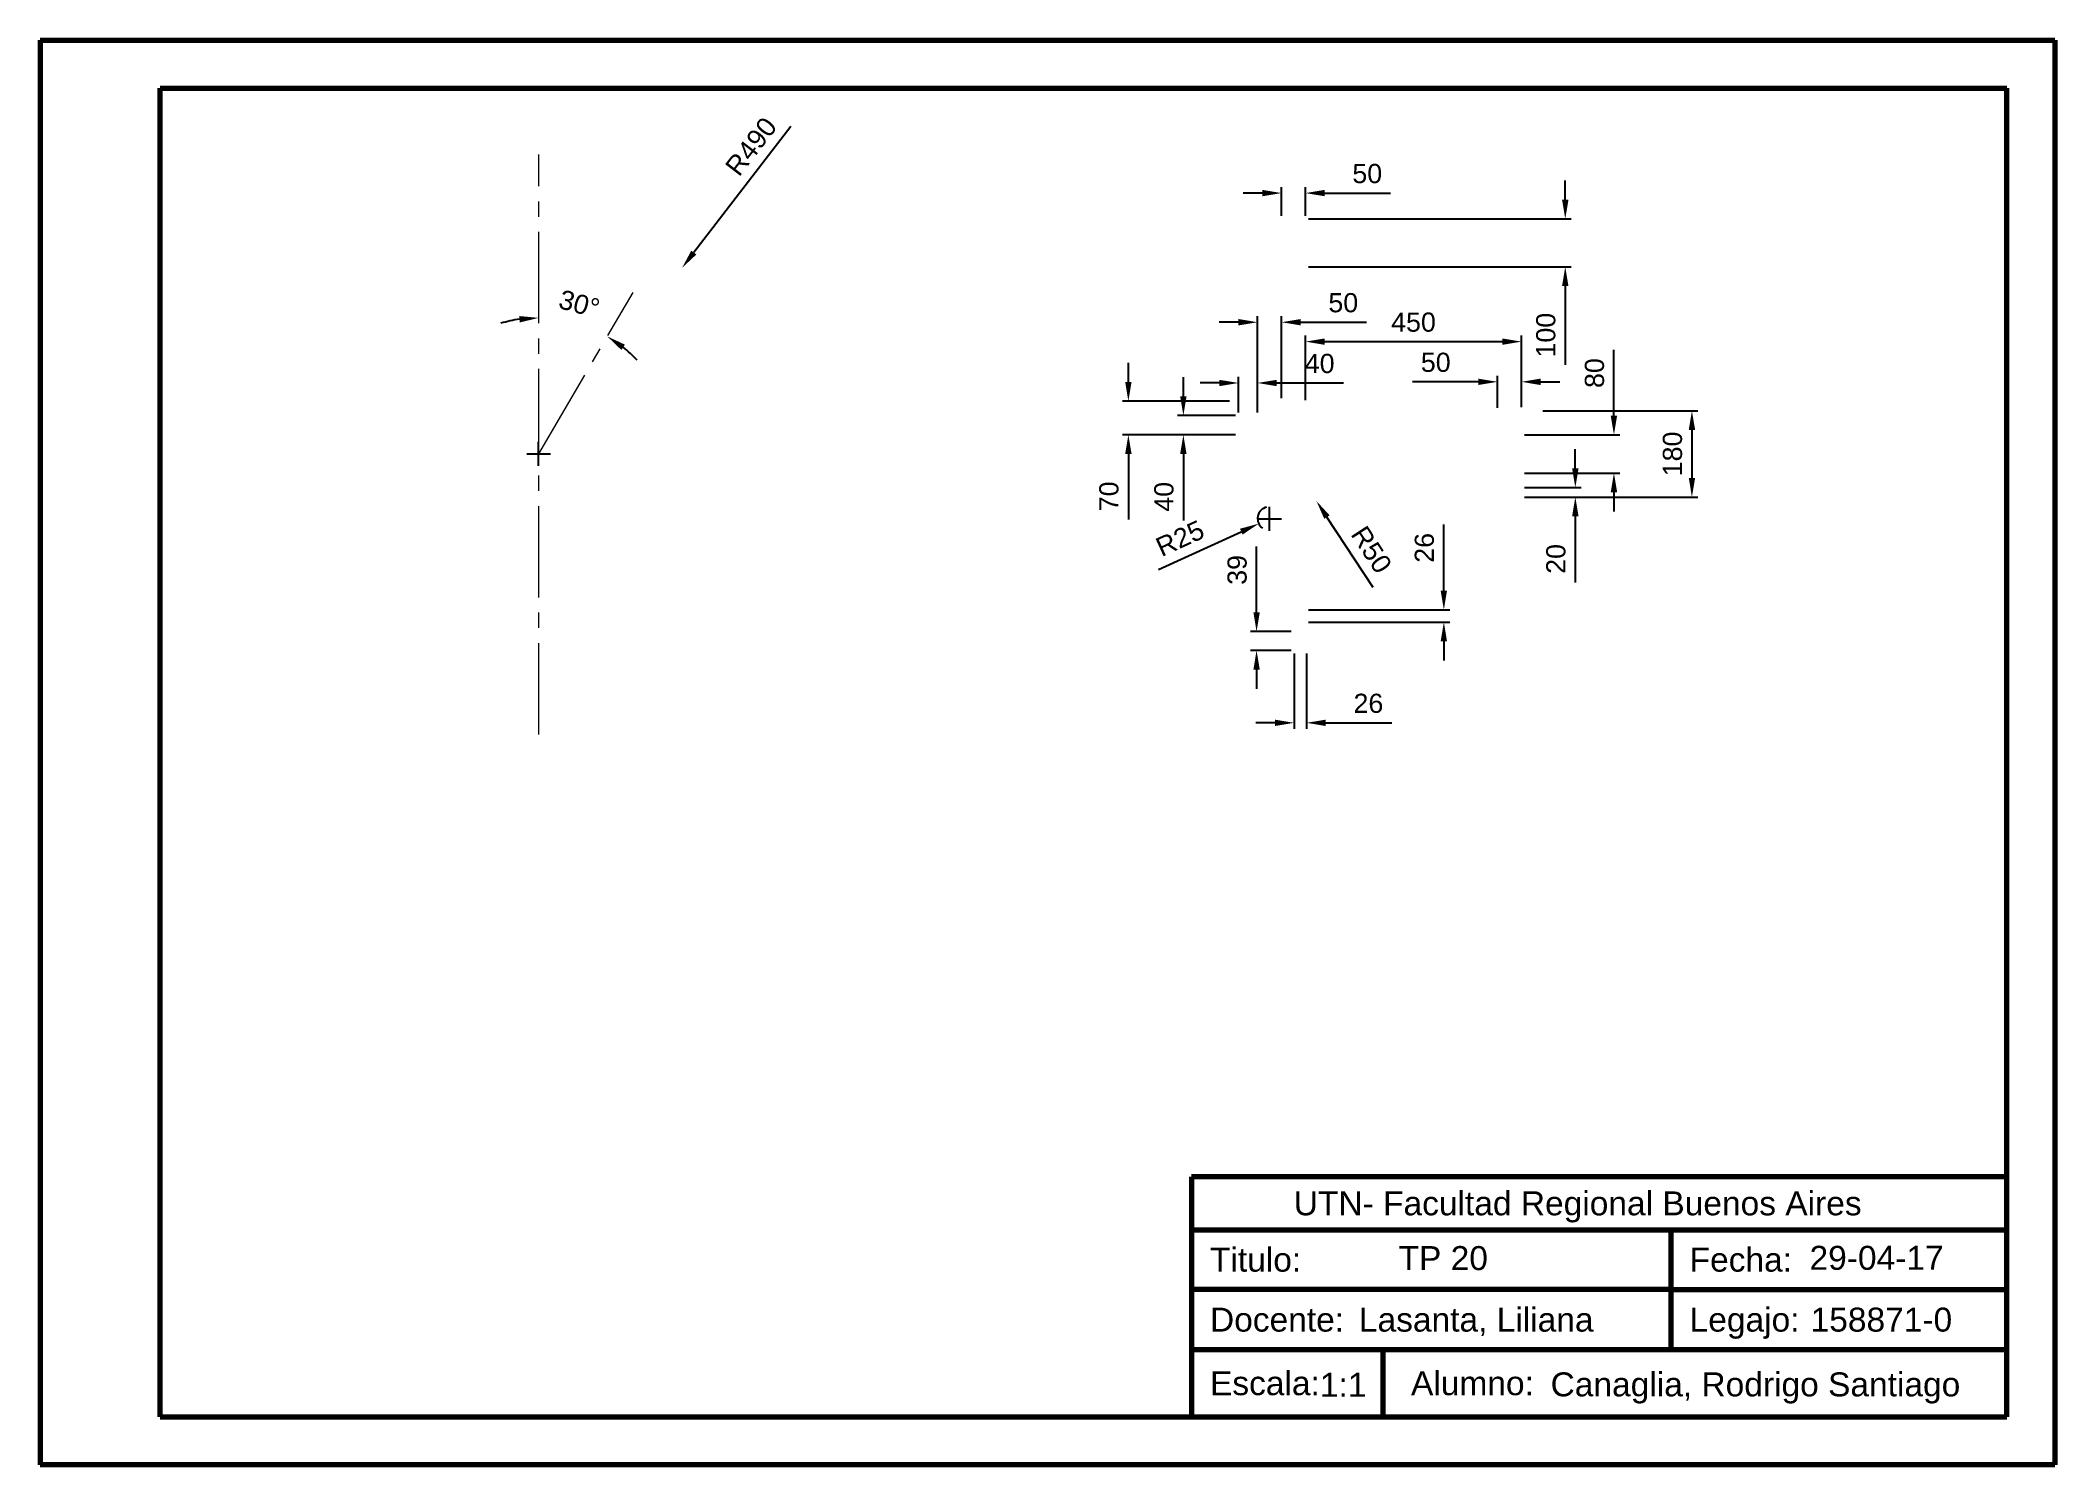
# Paper-space layout 'Presentación2' of a CAD drawing. Header units: millimetres. Extents: x -2 to 418, y 0 to 297.
import ezdxf
from ezdxf.enums import TextEntityAlignment as Align

# ---------------------------------------------------------------- set-up
doc = ezdxf.new("R2010")
doc.units = ezdxf.units.MM
doc.linetypes.add('CENTRO2', pattern=[28.575, 19.05, -3.175, 3.175, -3.175])
for name, color, linetype, lineweight in [('Cotas', 10, 'Continuous', 20), ('Ejes', 170, 'CENTRO2', 20), ('Rotulo', 130, 'Continuous', 80)]:
    doc.layers.add(name, color=color, linetype=linetype, lineweight=lineweight)
doc.styles.get("Standard").update_dxf_attribs({"font": 'arial.ttf'})
doc.dimstyles.new('Copia de ISO-25', dxfattribs={"dimscale": 0, "dimtxt": 4, "dimasz": 4, "dimexe": 1.25, "dimexo": 0.625, "dimgap": 2, "dimtad": 1, "dimtxsty": 'Standard', "dimcen": 2.5, "dimadec": 0, "dimazin": 0, "dimtfac": 1, "dimtofl": 0, "dimtmove": 0, "dimatfit": 3, "dimfxl": 1, "dimarcsym": 0})

# ---------------------------------------------------------------- blocks, each defined once
blk = doc.blocks.new('*D22')
at = {"layer": 'Cotas', "color": 0, "lineweight": -2, "transparency": 16777216}
for p, q in [((301.71, 220.19), (301.71, 226.86)), ((306.71, 220.31), (306.71, 226.86)), ((297.71, 225.61), (283.99, 225.61)), ((310.71, 225.61), (314.71, 225.61))]:
    blk.add_line(p, q, dxfattribs=at)
at = {"layer": 'Cotas', "color": 0, "transparency": 16777216}
for points in [[(297.71, 226.27), (297.71, 224.94), (301.71, 225.61)], [(310.71, 226.27), (310.71, 224.94), (306.71, 225.61)]]:
    blk.add_solid(points, dxfattribs=at)
at = {"layer": 'Defpoints', "color": 0, "transparency": 16777216}
for p in [(301.71, 225.61), (301.71, 219.57), (306.71, 219.68)]:
    blk.add_point(p, dxfattribs=at)
at = {"layer": 'Cotas', "color": 0, "transparency": 16777216, "insert": (288.85, 229.65), "char_height": 4, "attachment_point": 5}
blk.add_mtext('50', dxfattribs=at)
blk = doc.blocks.new('*D24')
at = {"layer": 'Cotas', "color": 0, "lineweight": -2, "transparency": 16777216}
for p, q in [((261.71, 221.78), (261.71, 235.24)), ((306.71, 221.78), (306.71, 235.24)), ((265.71, 233.99), (302.71, 233.99))]:
    blk.add_line(p, q, dxfattribs=at)
at = {"layer": 'Cotas', "color": 0, "transparency": 16777216}
for points in [[(265.71, 234.65), (265.71, 233.32), (261.71, 233.99)], [(302.71, 234.65), (302.71, 233.32), (306.71, 233.99)]]:
    blk.add_solid(points, dxfattribs=at)
at = {"layer": 'Defpoints', "color": 0, "transparency": 16777216}
for p in [(306.71, 233.99), (261.71, 221.16), (306.71, 221.16)]:
    blk.add_point(p, dxfattribs=at)
at = {"layer": 'Cotas', "color": 0, "transparency": 16777216, "insert": (284.21, 238.03), "char_height": 4, "attachment_point": 5}
blk.add_mtext('450', dxfattribs=at)
blk = doc.blocks.new('*D25')
at = {"layer": 'Cotas', "color": 0, "lineweight": -2, "transparency": 16777216}
for p, q in [((254.21, 194.57), (254.21, 199.57)), ((231.03, 186.45), (248.3, 194.36)), ((251.71, 197.07), (256.71, 197.07))]:
    blk.add_line(p, q, dxfattribs=at)
blk.add_arc((254.21, 197.07), 2.5, 104.3239, 233.2537, dxfattribs=at)
at = {"layer": 'Cotas', "color": 0, "transparency": 16777216}
blk.add_solid([(248.02, 194.97), (248.58, 193.76), (251.94, 196.03)], dxfattribs=at)
at = {"layer": 'Defpoints', "color": 0, "transparency": 16777216}
for p in [(251.94, 196.03), (254.21, 197.07)]:
    blk.add_point(p, dxfattribs=at)
at = {"layer": 'Cotas', "color": 0, "transparency": 16777216, "insert": (235.53, 192.96), "char_height": 4, "attachment_point": 5, "rotation": 24.6058}
blk.add_mtext('R25', dxfattribs=at)
blk = doc.blocks.new('*D26')
at = {"layer": 'Cotas', "color": 0, "lineweight": -2, "transparency": 16777216}
blk.add_line((275.78, 182.73), (266.16, 197.4), dxfattribs=at)
at = {"layer": 'Cotas', "color": 0, "transparency": 16777216}
blk.add_solid([(266.72, 197.77), (265.61, 197.04), (263.97, 200.75)], dxfattribs=at)
at = {"layer": 'Defpoints', "color": 0, "transparency": 16777216}
for p in [(263.97, 200.75), (266.71, 196.57)]:
    blk.add_point(p, dxfattribs=at)
at = {"layer": 'Cotas', "color": 0, "transparency": 16777216, "insert": (275.45, 190.61), "char_height": 4, "attachment_point": 5, "rotation": 303.2269}
blk.add_mtext('R50', dxfattribs=at)
blk = doc.blocks.new('*D27')
at = {"layer": 'Cotas', "color": 0, "lineweight": -2, "transparency": 16777216}
for p, q in [((252.71, 264.96), (248.71, 264.96)), ((256.71, 260.19), (256.71, 266.21)), ((261.71, 260.19), (261.71, 266.21)), ((265.71, 264.96), (279.43, 264.96))]:
    blk.add_line(p, q, dxfattribs=at)
at = {"layer": 'Cotas', "color": 0, "transparency": 16777216}
for points in [[(252.71, 265.63), (252.71, 264.3), (256.71, 264.96)], [(265.71, 265.63), (265.71, 264.3), (261.71, 264.96)]]:
    blk.add_solid(points, dxfattribs=at)
at = {"layer": 'Defpoints', "color": 0, "transparency": 16777216}
for p in [(261.71, 264.96), (256.71, 259.57), (261.71, 259.57)]:
    blk.add_point(p, dxfattribs=at)
at = {"layer": 'Cotas', "color": 0, "transparency": 16777216, "insert": (274.57, 269.01), "char_height": 4, "attachment_point": 5}
blk.add_mtext('50', dxfattribs=at)
blk = doc.blocks.new('*D28')
at = {"layer": 'Cotas', "color": 0, "lineweight": -2, "transparency": 16777216}
for p, q in [((224.76, 225.57), (224.76, 229.57)), ((245.85, 221.57), (223.51, 221.57)), ((245.85, 214.57), (223.51, 214.57)), ((224.76, 210.57), (224.76, 196.88))]:
    blk.add_line(p, q, dxfattribs=at)
at = {"layer": 'Cotas', "color": 0, "transparency": 16777216}
for points in [[(224.1, 225.57), (225.43, 225.57), (224.76, 221.57)], [(224.1, 210.57), (225.43, 210.57), (224.76, 214.57)]]:
    blk.add_solid(points, dxfattribs=at)
at = {"layer": 'Defpoints', "color": 0, "transparency": 16777216}
for p in [(246.47, 221.57), (224.76, 214.57), (246.47, 214.57)]:
    blk.add_point(p, dxfattribs=at)
at = {"layer": 'Cotas', "color": 0, "transparency": 16777216, "insert": (220.72, 201.73), "char_height": 4, "attachment_point": 5, "rotation": 90}
blk.add_mtext('70', dxfattribs=at)
blk = doc.blocks.new('*D29')
at = {"layer": 'Cotas', "color": 0, "lineweight": -2, "transparency": 16777216}
for p, q in [((236.23, 222.57), (236.23, 226.57)), ((247.09, 218.57), (234.98, 218.57)), ((247.09, 214.57), (234.98, 214.57)), ((236.23, 210.57), (236.23, 196.69))]:
    blk.add_line(p, q, dxfattribs=at)
at = {"layer": 'Cotas', "color": 0, "transparency": 16777216}
for points in [[(235.56, 222.57), (236.89, 222.57), (236.23, 218.57)], [(235.56, 210.57), (236.89, 210.57), (236.23, 214.57)]]:
    blk.add_solid(points, dxfattribs=at)
at = {"layer": 'Defpoints', "color": 0, "transparency": 16777216}
for p in [(247.71, 218.57), (236.23, 214.57), (247.71, 214.57)]:
    blk.add_point(p, dxfattribs=at)
at = {"layer": 'Cotas', "color": 0, "transparency": 16777216, "insert": (232.19, 201.63), "char_height": 4, "attachment_point": 5, "rotation": 90}
blk.add_mtext('40', dxfattribs=at)
blk = doc.blocks.new('*D30')
at = {"layer": 'Cotas', "color": 0, "lineweight": -2, "transparency": 16777216}
for p, q in [((243.71, 225.37), (239.71, 225.37)), ((247.71, 219.19), (247.71, 226.62)), ((251.71, 219.19), (251.71, 226.62)), ((255.71, 225.37), (269.59, 225.37))]:
    blk.add_line(p, q, dxfattribs=at)
at = {"layer": 'Cotas', "color": 0, "transparency": 16777216}
for points in [[(243.71, 226.03), (243.71, 224.7), (247.71, 225.37)], [(255.71, 226.03), (255.71, 224.7), (251.71, 225.37)]]:
    blk.add_solid(points, dxfattribs=at)
at = {"layer": 'Defpoints', "color": 0, "transparency": 16777216}
for p in [(251.71, 225.37), (247.71, 218.57), (251.71, 218.57)]:
    blk.add_point(p, dxfattribs=at)
at = {"layer": 'Cotas', "color": 0, "transparency": 16777216, "insert": (264.65, 229.41), "char_height": 4, "attachment_point": 5}
blk.add_mtext('40', dxfattribs=at)
blk = doc.blocks.new('*D31')
at = {"layer": 'Cotas', "color": 0, "lineweight": -2, "transparency": 16777216}
for p, q in [((247.71, 238.03), (243.71, 238.03)), ((251.71, 222.19), (251.71, 239.28)), ((256.71, 222.19), (256.71, 239.28)), ((260.71, 238.03), (274.43, 238.03))]:
    blk.add_line(p, q, dxfattribs=at)
at = {"layer": 'Cotas', "color": 0, "transparency": 16777216}
for points in [[(247.71, 238.7), (247.71, 237.37), (251.71, 238.03)], [(260.71, 238.7), (260.71, 237.37), (256.71, 238.03)]]:
    blk.add_solid(points, dxfattribs=at)
at = {"layer": 'Defpoints', "color": 0, "transparency": 16777216}
for p in [(256.71, 238.03), (251.71, 221.57), (256.71, 221.57)]:
    blk.add_point(p, dxfattribs=at)
at = {"layer": 'Cotas', "color": 0, "transparency": 16777216, "insert": (269.57, 242.08), "char_height": 4, "attachment_point": 5}
blk.add_mtext('50', dxfattribs=at)
blk = doc.blocks.new('*D33')
at = {"layer": 'Cotas', "color": 0, "lineweight": -2, "transparency": 16777216}
for p, q in [((317.95, 207.57), (317.95, 211.57)), ((307.34, 203.57), (319.2, 203.57)), ((307.34, 201.57), (319.2, 201.57)), ((317.95, 197.57), (317.95, 183.78))]:
    blk.add_line(p, q, dxfattribs=at)
at = {"layer": 'Cotas', "color": 0, "transparency": 16777216}
for points in [[(317.28, 207.57), (318.62, 207.57), (317.95, 203.57)], [(317.28, 197.57), (318.62, 197.57), (317.95, 201.57)]]:
    blk.add_solid(points, dxfattribs=at)
at = {"layer": 'Defpoints', "color": 0, "transparency": 16777216}
for p in [(306.71, 203.57), (306.71, 201.57), (317.95, 201.57)]:
    blk.add_point(p, dxfattribs=at)
at = {"layer": 'Cotas', "color": 0, "transparency": 16777216, "insert": (313.91, 188.68), "char_height": 4, "attachment_point": 5, "rotation": 90}
blk.add_mtext('20', dxfattribs=at)
blk = doc.blocks.new('*D34')
at = {"layer": 'Cotas', "color": 0, "lineweight": -2, "transparency": 16777216}
for p, q in [((326, 218.57), (326, 232.29)), ((307.34, 214.57), (327.25, 214.57)), ((307.34, 206.57), (327.25, 206.57)), ((326, 202.57), (326, 198.57))]:
    blk.add_line(p, q, dxfattribs=at)
at = {"layer": 'Cotas', "color": 0, "transparency": 16777216}
for points in [[(325.33, 218.57), (326.67, 218.57), (326, 214.57)], [(325.33, 202.57), (326.67, 202.57), (326, 206.57)]]:
    blk.add_solid(points, dxfattribs=at)
at = {"layer": 'Defpoints', "color": 0, "transparency": 16777216}
for p in [(306.71, 214.57), (326, 214.57), (306.71, 206.57)]:
    blk.add_point(p, dxfattribs=at)
at = {"layer": 'Cotas', "color": 0, "transparency": 16777216, "insert": (321.96, 227.43), "char_height": 4, "attachment_point": 5, "rotation": 90}
blk.add_mtext('80', dxfattribs=at)
blk = doc.blocks.new('*D35')
at = {"layer": 'Cotas', "color": 0, "lineweight": -2, "transparency": 16777216}
for p, q in [((311.17, 219.57), (343.51, 219.57)), ((342.26, 215.57), (342.26, 205.57)), ((311.17, 201.57), (343.51, 201.57))]:
    blk.add_line(p, q, dxfattribs=at)
at = {"layer": 'Cotas', "color": 0, "transparency": 16777216}
for points in [[(341.6, 215.57), (342.93, 215.57), (342.26, 219.57)], [(341.6, 205.57), (342.93, 205.57), (342.26, 201.57)]]:
    blk.add_solid(points, dxfattribs=at)
at = {"layer": 'Defpoints', "color": 0, "transparency": 16777216}
for p in [(310.54, 219.57), (310.54, 201.57), (342.26, 201.57)]:
    blk.add_point(p, dxfattribs=at)
at = {"layer": 'Cotas', "color": 0, "transparency": 16777216, "insert": (338.22, 210.57), "char_height": 4, "attachment_point": 5, "rotation": 90}
blk.add_mtext('180', dxfattribs=at)
blk = doc.blocks.new('*D36')
at = {"layer": 'Cotas', "color": 0, "lineweight": -2, "transparency": 16777216}
for p, q in [((154.39, 278.81), (134.16, 252.55)), ((99.31, 210.57), (104.31, 210.57)), ((101.81, 208.07), (101.81, 213.07))]:
    blk.add_line(p, q, dxfattribs=at)
at = {"layer": 'Cotas', "color": 0, "transparency": 16777216}
blk.add_solid([(133.63, 252.96), (134.68, 252.15), (131.72, 249.38)], dxfattribs=at)
at = {"layer": 'Defpoints', "color": 0, "transparency": 16777216}
for p in [(131.72, 249.38), (101.81, 210.57)]:
    blk.add_point(p, dxfattribs=at)
at = {"layer": 'Cotas', "color": 0, "transparency": 16777216, "insert": (146.1, 274.68), "char_height": 4, "attachment_point": 5, "rotation": 52.389}
blk.add_mtext('R490', dxfattribs=at)
blk = doc.blocks.new('*D38')
at = {"layer": 'Cotas', "color": 0, "lineweight": -2, "transparency": 16777216}
for start, end in [(98.0842, 106.1684), (43.5431, 51.6272)]:
    blk.add_arc((101.81, 210.57), 28.37, start, end, dxfattribs=at)
at = {"layer": 'Cotas', "color": 0, "transparency": 16777216}
for points in [[(97.77, 239.32), (97.87, 237.99), (101.81, 238.94)], [(119.05, 232.26), (119.8, 233.36), (116.12, 235.07)]]:
    blk.add_solid(points, dxfattribs=at)
at = {"layer": 'Defpoints', "color": 0, "transparency": 16777216}
for p in [(101.81, 273.01), (121.49, 244.25), (111.6, 237.2), (101.81, 210.57), (101.81, 152.09)]:
    blk.add_point(p, dxfattribs=at)
at = {"layer": 'Cotas', "color": 0, "transparency": 16777216, "insert": (110.28, 241.86), "char_height": 4, "attachment_point": 5, "rotation": 344.8557}
blk.add_mtext('30°', dxfattribs=at)
blk = doc.blocks.new('*D40')
at = {"layer": 'Cotas', "color": 0, "lineweight": -2, "transparency": 16777216}
for p, q in [((251.49, 177.52), (251.49, 191.25)), ((258.69, 173.52), (250.24, 173.52)), ((258.69, 169.62), (250.24, 169.62)), ((251.49, 165.62), (251.49, 161.62))]:
    blk.add_line(p, q, dxfattribs=at)
at = {"layer": 'Cotas', "color": 0, "transparency": 16777216}
for points in [[(250.83, 177.52), (252.16, 177.52), (251.49, 173.52)], [(250.83, 165.62), (252.16, 165.62), (251.49, 169.62)]]:
    blk.add_solid(points, dxfattribs=at)
at = {"layer": 'Defpoints', "color": 0, "transparency": 16777216}
for p in [(251.49, 173.52), (259.31, 173.52), (259.31, 169.62)]:
    blk.add_point(p, dxfattribs=at)
at = {"layer": 'Cotas', "color": 0, "transparency": 16777216, "insert": (247.45, 186.39), "char_height": 4, "attachment_point": 5, "rotation": 90}
blk.add_mtext('39', dxfattribs=at)
blk = doc.blocks.new('*D41')
at = {"layer": 'Cotas', "color": 0, "lineweight": -2, "transparency": 16777216}
for p, q in [((290.54, 182.09), (290.54, 195.89)), ((262.34, 178.09), (291.79, 178.09)), ((262.34, 175.49), (291.79, 175.49)), ((290.54, 171.49), (290.54, 167.49))]:
    blk.add_line(p, q, dxfattribs=at)
at = {"layer": 'Cotas', "color": 0, "transparency": 16777216}
for points in [[(289.87, 182.09), (291.2, 182.09), (290.54, 178.09)], [(289.87, 171.49), (291.2, 171.49), (290.54, 175.49)]]:
    blk.add_solid(points, dxfattribs=at)
at = {"layer": 'Defpoints', "color": 0, "transparency": 16777216}
for p in [(261.71, 178.09), (290.54, 178.09), (261.71, 175.49)]:
    blk.add_point(p, dxfattribs=at)
at = {"layer": 'Cotas', "color": 0, "transparency": 16777216, "insert": (286.49, 190.99), "char_height": 4, "attachment_point": 5, "rotation": 90}
blk.add_mtext('26', dxfattribs=at)
blk = doc.blocks.new('*D42')
at = {"layer": 'Cotas', "color": 0, "lineweight": -2, "transparency": 16777216}
for p, q in [((259.31, 168.99), (259.31, 153.26)), ((261.91, 168.99), (261.91, 153.26)), ((255.31, 154.51), (251.31, 154.51)), ((265.91, 154.51), (279.71, 154.51))]:
    blk.add_line(p, q, dxfattribs=at)
at = {"layer": 'Cotas', "color": 0, "transparency": 16777216}
for points in [[(255.31, 155.17), (255.31, 153.84), (259.31, 154.51)], [(265.91, 155.17), (265.91, 153.84), (261.91, 154.51)]]:
    blk.add_solid(points, dxfattribs=at)
at = {"layer": 'Defpoints', "color": 0, "transparency": 16777216}
for p in [(259.31, 169.62), (261.91, 169.62), (261.91, 154.51)]:
    blk.add_point(p, dxfattribs=at)
at = {"layer": 'Cotas', "color": 0, "transparency": 16777216, "insert": (274.81, 158.55), "char_height": 4, "attachment_point": 5}
blk.add_mtext('26', dxfattribs=at)
blk = doc.blocks.new('*D44')
at = {"layer": 'Cotas', "color": 0, "lineweight": -2, "transparency": 16777216}
for p, q in [((315.85, 263.57), (315.85, 267.57)), ((262.34, 259.57), (317.1, 259.57)), ((262.34, 249.57), (317.1, 249.57)), ((315.85, 245.57), (315.85, 229.12))]:
    blk.add_line(p, q, dxfattribs=at)
at = {"layer": 'Cotas', "color": 0, "transparency": 16777216}
for points in [[(315.18, 263.57), (316.52, 263.57), (315.85, 259.57)], [(315.18, 245.57), (316.52, 245.57), (315.85, 249.57)]]:
    blk.add_solid(points, dxfattribs=at)
at = {"layer": 'Defpoints', "color": 0, "transparency": 16777216}
for p in [(261.71, 259.57), (261.71, 249.57), (315.85, 249.57)]:
    blk.add_point(p, dxfattribs=at)
at = {"layer": 'Cotas', "color": 0, "transparency": 16777216, "insert": (311.81, 235.34), "char_height": 4, "attachment_point": 5, "rotation": 90}
blk.add_mtext('100', dxfattribs=at)
blk = doc.blocks.new('Rotulo')
at = {"layer": 'Rotulo'}
for p, q in [((0, 50), (-170, 50)), ((-170, 50), (-170, 0)), ((0, 0), (0, 50)), ((-170, 39), (0, 39)), ((-70, 14), (-70, 39)), ((-70, 26.5), (-170, 26.5)), ((-70, 26.5), (0, 26.5)), ((-170, 14), (0, 14)), ((-130.03, 0), (-130.03, 14)), ((-170, 0), (0, 0))]:
    blk.add_line(p, q, dxfattribs=at)
at = {"layer": 'Rotulo', "char_height": 5, "attachment_point": 1}
for s, width, insert in [('           UTN- Facultad Regional Buenos Aires', 170, (-170, 47)), ('  Titulo:', 100, (-170, 35.25)), ('  Fecha:', 70, (-70, 35.25)), ('  Docente:', 100, (-170, 22.75)), ('                  Lasanta, Liliana', 100, (-170, 22.75)), ('  Legajo:', 70, (-70, 22.75)), ('               158871-0', 70, (-70, 22.75)), ('  Escala:', 39.9679, (-170, 9.5)), ('   Alumno:', 130.0321, (-130.03, 9.5)), ('                  Canaglia, Rodrigo Santiago', 130.0321, (-130.03, 9.25))]:
    blk.add_mtext_dynamic_manual_height_columns(s, width=width, gutter_width=25, heights=[0], dxfattribs=dict(at, insert=insert))
at = {"layer": 'Rotulo'}
for tag, p in [('TITULO', (-120, 32.61)), ('FECHA', (-28.48, 32.85))]:
    blk.add_attdef(tag, text='', height=5, dxfattribs=at).set_placement(p, align=Align.MIDDLE)
blk.add_attdef('E', text='', height=5, dxfattribs=at).set_placement((-136.9, 4.8), align=Align.CENTER)
blk = doc.blocks.new('Rotulo A3')
at = {"layer": 'Rotulo'}
for p, q in [((-420, 297), (-420, 0)), ((-420, 297), (0, 297)), ((0, 297), (0, 0)), ((-395, 10), (-395, 287)), ((-395, 287), (-10, 287)), ((-10, 10), (-10, 287)), ((-395, 10), (-10, 10)), ((0, 0), (-420, 0))]:
    blk.add_line(p, q, dxfattribs=at)
blk.add_blockref('Rotulo', (-10, 10))
blk.add_attdef('TITULO', text='', height=5, dxfattribs=at).set_placement((-127.49, 40.58), align=Align.CENTER)
for tag, p in [('FECHA', (-37.14, 43.14)), ('E', (-148.35, 16.66))]:
    blk.add_attdef(tag, text='', height=5, dxfattribs=at).set_placement(p, align=Align.MIDDLE)

psp = doc.layouts.new('Presentación2')

# ---------------------------------------------------------------- linework, layer by layer
at = {"layer": 'Ejes'}
for p, q in [((101.8109, 152.0899), (101.8109, 273.0064)), ((101.8109, 210.5678), (121.4859, 244.2531))]:
    psp.add_line(p, q, dxfattribs=at)

# ---------------------------------------------------------------- block references
psp.add_blockref('Rotulo A3', (417.9, -0.1799), dxfattribs=at).add_auto_attribs({'E': '1:1', 'TITULO': 'TP 20', 'FECHA': '29-04-17'})

# ---------------------------------------------------------------- dimensions: what is measured, and where the dimension line sits
at = {"layer": 'Cotas'}
for center, mpoint, picture, middle in [((101.8109, 210.5678), (131.7154, 249.3843), '*D36', (149.3066, 272.2179)), ((254.2112, 197.0678), (251.9382, 196.0269), '*D25', (237.2113, 189.2826)), ((266.7112, 196.5678), (263.9714, 200.7504), '*D26', (272.0659, 188.3933))]:
    dim = psp.add_radius_dim(center=center, mpoint=mpoint, dimstyle='Copia de ISO-25', override={"dimscale": 1, "dimlfac": -10}, dxfattribs=at)
    dim.commit()
    dim.dimension.update_dxf_attribs({"geometry": picture, "text_midpoint": middle, "dimtype": 164})
dim = psp.add_angular_dim_2l(base=(111.6045, 237.1971), line1=((101.8109, 210.5678), (121.4859, 244.2531)), line2=((101.8109, 152.0899), (101.8109, 273.0064)), dimstyle='Copia de ISO-25', override={"dimscale": 1}, dxfattribs=at)
dim.commit()
dim.dimension.update_dxf_attribs({"geometry": '*D38', "text_midpoint": (110.2798, 241.8588)})
for base, p1, p2, angle, picture, middle in [((261.7112, 264.9645), (256.7112, 259.5678), (261.7112, 259.5678), 180, '*D27', (274.5693, 269.0068)), ((315.8493, 249.5678), (261.7112, 259.5678), (261.7112, 249.5678), 90, '*D44', (311.807, 235.3441)), ((256.7112, 238.0348), (251.7112, 221.5678), (256.7112, 221.5678), 180, '*D31', (269.5693, 242.077)), ((251.7112, 225.3653), (247.7112, 218.5678), (251.7112, 218.5678), 180, '*D30', (264.6498, 229.4076)), ((301.7112, 225.6062), (306.7112, 219.6836), (301.7112, 219.5678), 180, '*D22', (288.8531, 229.6484)), ((325.9985, 214.5678), (306.7112, 206.5678), (306.7112, 214.5678), 90, '*D34', (321.9562, 227.4287)), ((224.7621, 214.5678), (246.4731, 221.5678), (246.4731, 214.5678), 90, '*D28', (220.7198, 201.7261)), ((236.2275, 214.5678), (247.7112, 218.5678), (247.7112, 214.5678), 270, '*D29', (232.1852, 201.6292)), ((342.2633, 201.5678), (310.5444, 219.5678), (310.5444, 201.5678), 90, '*D35', (338.221, 210.5678)), ((317.9484, 201.5678), (306.7112, 203.5678), (306.7112, 201.5678), 90, '*D33', (313.9061, 188.6756)), ((290.5354, 178.0928), (261.7112, 175.4928), (261.7112, 178.0928), 90, '*D41', (286.4931, 190.9905)), ((251.4925, 173.5178), (259.3112, 169.6178), (259.3112, 173.5178), 270, '*D40', (247.4489, 186.3855))]:
    dim = psp.add_linear_dim(base=base, p1=p1, p2=p2, angle=angle, dimstyle='Copia de ISO-25', override={"dimscale": 1, "dimlfac": -10}, dxfattribs=at)
    dim.commit()
    dim.dimension.update_dxf_attribs({"geometry": picture, "text_midpoint": middle})
for base, p1, p2, picture, middle in [((306.7112, 233.986), (261.7112, 221.1555), (306.7112, 221.1555), '*D24', (284.2112, 238.0283)), ((261.9112, 154.5078), (259.3112, 169.6178), (261.9112, 169.6178), '*D42', (274.8089, 158.55))]:
    dim = psp.add_linear_dim(base=base, p1=p1, p2=p2, dimstyle='Copia de ISO-25', override={"dimscale": 1, "dimlfac": -10}, dxfattribs=at)
    dim.commit()
    dim.dimension.update_dxf_attribs({"geometry": picture, "text_midpoint": middle})

doc.saveas('drawing.dxf')
